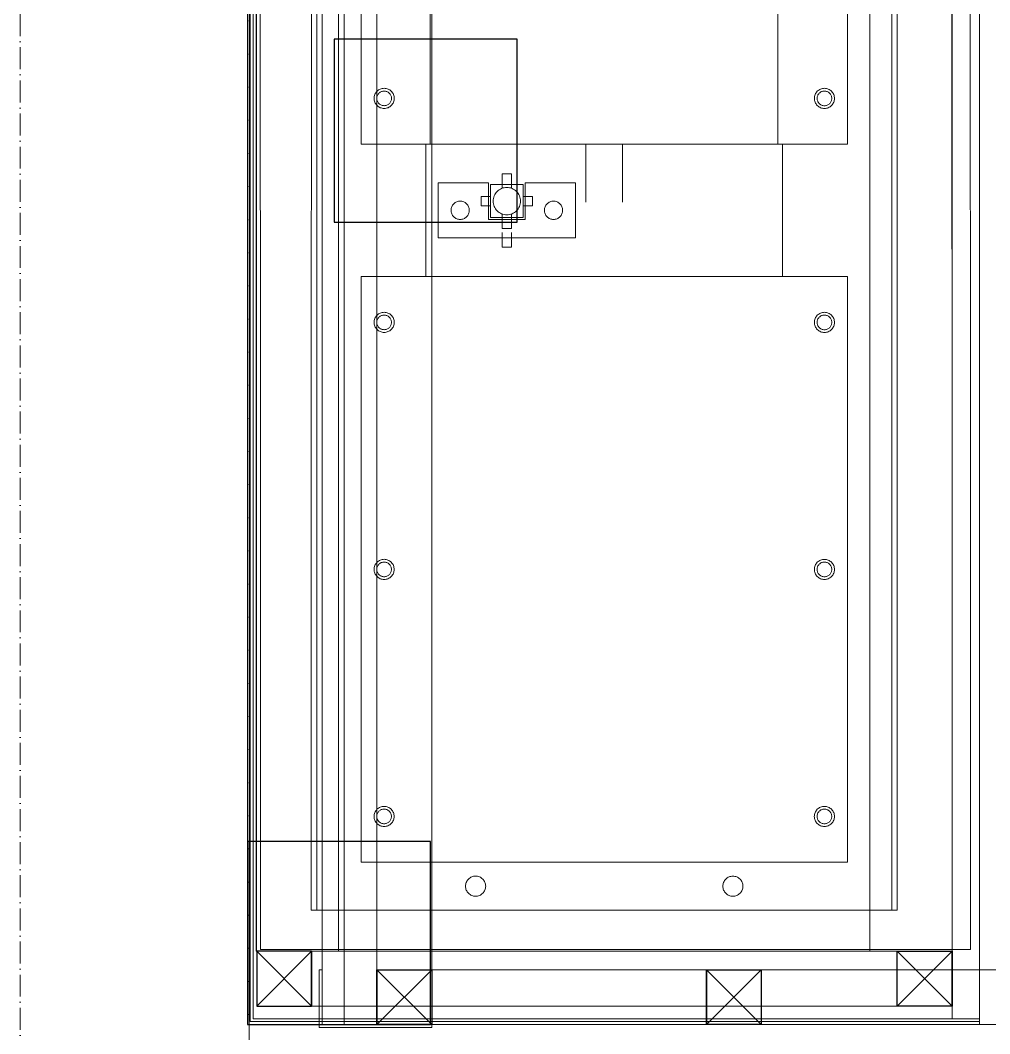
# Model space of a CAD drawing. Header units: millimetres. Extents: x -159872 to 386485, y -250577 to 158966.
# Drawn here: x 156429 to 156959, y 7620 to 8174 of the extents above; entities that cross this region are included whole.
import ezdxf

# ---------------------------------------------------------------- set-up
doc = ezdxf.new("R2010")
doc.units = ezdxf.units.MM
doc.linetypes.add('ACAD_ISO10W100', pattern=[18, 12, -3, 0, -3])
for name, color, linetype, lineweight in [('LDS-equipment-kitchen equipment', 3, 'Continuous', 13), ('LDS-struct-new-ceiling beams', 5, 'ACAD_ISO10W100', 9), ('Punch', 5, 'Continuous', 5), ('SYMBOLS ELECTRIC', 6, 'Continuous', 13), ('WS-Fabs', 252, 'Continuous', 13), ('WS-FRAME HIDDEN', 68, 'Continuous', 5)]:
    doc.layers.add(name, color=color, linetype=linetype, lineweight=lineweight)

# ---------------------------------------------------------------- blocks, each defined once
blk = doc.blocks.new('30 X 30 HIDDEN SECTION_3')
at = {"layer": 'WS-FRAME HIDDEN', "color": 7, "lineweight": 25}
blk.add_polyline3d([(0, -30, 0), (-30, -30, 0), (-30, 0, 0), (0, 0, 0), (0, -30, 0)], dxfattribs=at)
at = {"layer": 'WS-FRAME HIDDEN', "color": 7, "lineweight": 25, "transparency": 33554687}
for points in [[(-30, 0, 0), (0, -30, 0)], [(-30, -30, 0), (0, 0, 0)], [(-30, -30, 0), (0, -30, 0)]]:
    blk.add_polyline3d(points, dxfattribs=at)
blk = doc.blocks.new('Group-360')
at = {"layer": 'LDS-equipment-kitchen equipment'}
for points in [[(95880.24, 49972.54, 0), (95880.24, 44072.86, 0)], [(95950.22, 49962.54, 0), (95950.17, 44082.85, 0), (95932.17, 44082.85, 0), (95932.22, 49962.54, 0), (95950.22, 49962.54, 0)], [(95932.17, 44082.85, 0), (95932.22, 45978.93, 0), (95920.22, 45978.93, 0), (95920.17, 44082.85, 0), (95932.17, 44082.85, 0)], [(95950.16, 44897.96, 0), (95950.17, 44112.85, 0), (95980.17, 44112.85, 0), (95980.17, 44897.86, 0), (95950.16, 44897.96, 0)], [(95920.17, 44112.85, 0), (95920.17, 44082.85, 0), (95980.17, 44082.85, 0), (95980.17, 44081.35, 0), (95918.67, 44081.35, 0), (95918.67, 44112.85, 0), (95920.17, 44112.85, 0)], [(95980.17, 44082.85, 0), (95980.17, 44112.85, 0), (96745.2, 44112.85, 0), (96745.2, 44082.85, 0), (95980.17, 44082.85, 0)]]:
    blk.add_polyline3d(points, dxfattribs=at)
at = {"layer": 'LDS-equipment-kitchen equipment', "extrusion": (0, 0, -1), "xscale": -1, "rotation": 90.0000000053318}
for p in [(-95980.17, 44082.85), (-96160.17, 44082.85)]:
    blk.add_blockref('30 X 30 HIDDEN SECTION_3', p, dxfattribs=at)
blk = doc.blocks.new('Group-329')
at = {"layer": 'Punch', "color": 7, "linetype": 'Continuous', "lineweight": 5}
for points in [[(649.44, 365.99, 0), (-115.58, 366.03, 0), (-115.6, 45.83, 0), (649.42, 45.79, 0), (649.44, 365.99, 0)], [(649.44, 365.99, 0), (-115.58, 366.03, 0), (-115.58, 363.03, 0), (649.44, 362.99, 0), (649.44, 365.99, 0)], [(230.65, 73.01, 0), (-89.35, 73.03, 0), (-89.33, 338.83, 0), (230.67, 338.81, 0), (230.65, 73.01, 0)], [(303.07, 73.01, 0), (623.07, 72.99, 0), (623.08, 338.79, 0), (303.08, 338.81, 0), (303.07, 73.01, 0)], [(-64.33, 331.73, 0), (-64.87, 331.7, 0), (-65.4, 331.62, 0), (-65.93, 331.49, 0), (-66.44, 331.31, 0), (-66.92, 331.08, 0), (-67.39, 330.8, 0), (-67.82, 330.48, 0), (-68.22, 330.12, 0), (-68.58, 329.72, 0), (-68.9, 329.29, 0), (-69.18, 328.82, 0), (-69.41, 328.34, 0), (-69.59, 327.83, 0), (-69.73, 327.3, 0), (-69.8, 326.77, 0), (-69.83, 326.23, 0), (-69.8, 325.69, 0), (-69.73, 325.16, 0), (-69.59, 324.63, 0), (-69.41, 324.13, 0), (-69.18, 323.64, 0), (-68.9, 323.17, 0), (-68.58, 322.74, 0), (-68.22, 322.34, 0), (-67.82, 321.98, 0), (-67.39, 321.66, 0), (-66.92, 321.38, 0), (-66.44, 321.15, 0), (-65.93, 320.97, 0), (-65.4, 320.84, 0), (-64.87, 320.76, 0), (-64.33, 320.73, 0), (-63.79, 320.76, 0), (-63.26, 320.84, 0), (-62.73, 320.97, 0), (-62.23, 321.15, 0), (-61.74, 321.38, 0), (-61.28, 321.66, 0), (-60.84, 321.98, 0), (-60.44, 322.34, 0), (-60.08, 322.74, 0), (-59.76, 323.17, 0), (-59.48, 323.64, 0), (-59.25, 324.13, 0), (-59.07, 324.63, 0), (-58.94, 325.16, 0), (-58.86, 325.69, 0), (-58.83, 326.23, 0), (-58.86, 326.77, 0), (-58.94, 327.3, 0), (-59.07, 327.83, 0), (-59.25, 328.33, 0), (-59.48, 328.82, 0), (-59.76, 329.29, 0), (-60.08, 329.72, 0), (-60.44, 330.12, 0), (-60.84, 330.48, 0), (-61.28, 330.8, 0), (-61.74, 331.08, 0), (-62.23, 331.31, 0), (-62.73, 331.49, 0), (-63.26, 331.62, 0), (-63.79, 331.7, 0), (-64.33, 331.73, 0)], [(-64.33, 330.23, 0), (-64.72, 330.21, 0), (-65.11, 330.15, 0), (-65.49, 330.06, 0), (-65.86, 329.93, 0), (-66.22, 329.76, 0), (-66.55, 329.56, 0), (-66.87, 329.32, 0), (-67.16, 329.06, 0), (-67.42, 328.77, 0), (-67.66, 328.45, 0), (-67.86, 328.12, 0), (-68.03, 327.76, 0), (-68.16, 327.39, 0), (-68.25, 327.01, 0), (-68.31, 326.62, 0), (-68.33, 326.23, 0), (-68.31, 325.84, 0), (-68.25, 325.45, 0), (-68.16, 325.07, 0), (-68.03, 324.7, 0), (-67.86, 324.34, 0), (-67.66, 324.01, 0), (-67.42, 323.69, 0), (-67.16, 323.4, 0), (-66.87, 323.14, 0), (-66.55, 322.9, 0), (-66.22, 322.7, 0), (-65.86, 322.53, 0), (-65.49, 322.4, 0), (-65.11, 322.31, 0), (-64.72, 322.25, 0), (-64.33, 322.23, 0), (-63.94, 322.25, 0), (-63.55, 322.31, 0), (-63.17, 322.4, 0), (-62.8, 322.53, 0), (-62.45, 322.7, 0), (-62.11, 322.9, 0), (-61.79, 323.14, 0), (-61.5, 323.4, 0), (-61.24, 323.69, 0), (-61.01, 324.01, 0), (-60.8, 324.34, 0), (-60.64, 324.7, 0), (-60.5, 325.07, 0), (-60.41, 325.45, 0), (-60.35, 325.84, 0), (-60.33, 326.23, 0), (-60.35, 326.62, 0), (-60.41, 327.01, 0), (-60.5, 327.39, 0), (-60.64, 327.76, 0), (-60.8, 328.12, 0), (-61.01, 328.45, 0), (-61.24, 328.77, 0), (-61.5, 329.06, 0), (-61.79, 329.32, 0), (-62.11, 329.56, 0), (-62.45, 329.76, 0), (-62.8, 329.93, 0), (-63.17, 330.06, 0), (-63.55, 330.15, 0), (-63.94, 330.21, 0), (-64.33, 330.23, 0)], [(70.67, 331.72, 0), (70.13, 331.7, 0), (69.6, 331.62, 0), (69.07, 331.49, 0), (68.56, 331.3, 0), (68.08, 331.07, 0), (67.61, 330.8, 0), (67.18, 330.47, 0), (66.78, 330.11, 0), (66.42, 329.71, 0), (66.1, 329.28, 0), (65.82, 328.82, 0), (65.59, 328.33, 0), (65.41, 327.82, 0), (65.27, 327.3, 0), (65.2, 326.76, 0), (65.17, 326.22, 0), (65.2, 325.68, 0), (65.27, 325.15, 0), (65.41, 324.63, 0), (65.59, 324.12, 0), (65.82, 323.63, 0), (66.1, 323.17, 0), (66.42, 322.73, 0), (66.78, 322.33, 0), (67.18, 321.97, 0), (67.61, 321.65, 0), (68.08, 321.37, 0), (68.56, 321.14, 0), (69.07, 320.96, 0), (69.6, 320.83, 0), (70.13, 320.75, 0), (70.67, 320.72, 0), (71.21, 320.75, 0), (71.74, 320.83, 0), (72.27, 320.96, 0), (72.77, 321.14, 0), (73.26, 321.37, 0), (73.72, 321.65, 0), (74.16, 321.97, 0), (74.56, 322.33, 0), (74.92, 322.73, 0), (75.24, 323.17, 0), (75.52, 323.63, 0), (75.75, 324.12, 0), (75.93, 324.63, 0), (76.06, 325.15, 0), (76.14, 325.68, 0), (76.17, 326.22, 0), (76.14, 326.76, 0), (76.06, 327.29, 0), (75.93, 327.82, 0), (75.75, 328.33, 0), (75.52, 328.81, 0), (75.24, 329.28, 0), (74.92, 329.71, 0), (74.56, 330.11, 0), (74.16, 330.47, 0), (73.72, 330.8, 0), (73.26, 331.07, 0), (72.77, 331.3, 0), (72.27, 331.49, 0), (71.74, 331.62, 0), (71.21, 331.7, 0), (70.67, 331.72, 0)], [(70.67, 330.22, 0), (70.28, 330.2, 0), (69.89, 330.15, 0), (69.51, 330.05, 0), (69.14, 329.92, 0), (68.78, 329.75, 0), (68.45, 329.55, 0), (68.13, 329.31, 0), (67.84, 329.05, 0), (67.58, 328.76, 0), (67.34, 328.44, 0), (67.14, 328.11, 0), (66.97, 327.75, 0), (66.84, 327.38, 0), (66.75, 327, 0), (66.69, 326.61, 0), (66.67, 326.22, 0), (66.69, 325.83, 0), (66.75, 325.44, 0), (66.84, 325.06, 0), (66.97, 324.69, 0), (67.14, 324.34, 0), (67.34, 324, 0), (67.58, 323.68, 0), (67.84, 323.39, 0), (68.13, 323.13, 0), (68.45, 322.9, 0), (68.78, 322.69, 0), (69.14, 322.53, 0), (69.51, 322.39, 0), (69.89, 322.3, 0), (70.28, 322.24, 0), (70.67, 322.22, 0), (71.06, 322.24, 0), (71.45, 322.3, 0), (71.83, 322.39, 0), (72.2, 322.53, 0), (72.55, 322.69, 0), (72.89, 322.9, 0), (73.21, 323.13, 0), (73.5, 323.39, 0), (73.76, 323.68, 0), (73.99, 324, 0), (74.2, 324.34, 0), (74.36, 324.69, 0), (74.5, 325.06, 0), (74.59, 325.44, 0), (74.65, 325.83, 0), (74.67, 326.22, 0), (74.65, 326.61, 0), (74.59, 327, 0), (74.5, 327.38, 0), (74.36, 327.75, 0), (74.2, 328.11, 0), (73.99, 328.44, 0), (73.76, 328.76, 0), (73.5, 329.05, 0), (73.21, 329.31, 0), (72.89, 329.55, 0), (72.55, 329.75, 0), (72.2, 329.92, 0), (71.83, 330.05, 0), (71.45, 330.15, 0), (71.06, 330.2, 0), (70.67, 330.22, 0)], [(205.67, 331.71, 0), (205.13, 331.69, 0), (204.6, 331.61, 0), (204.07, 331.48, 0), (203.56, 331.3, 0), (203.08, 331.06, 0), (202.61, 330.79, 0), (202.18, 330.47, 0), (201.78, 330.1, 0), (201.42, 329.7, 0), (201.1, 329.27, 0), (200.82, 328.81, 0), (200.59, 328.32, 0), (200.41, 327.81, 0), (200.27, 327.29, 0), (200.2, 326.75, 0), (200.17, 326.21, 0), (200.2, 325.68, 0), (200.27, 325.14, 0), (200.41, 324.62, 0), (200.59, 324.11, 0), (200.82, 323.62, 0), (201.1, 323.16, 0), (201.42, 322.73, 0), (201.78, 322.33, 0), (202.18, 321.96, 0), (202.61, 321.64, 0), (203.08, 321.36, 0), (203.56, 321.13, 0), (204.07, 320.95, 0), (204.6, 320.82, 0), (205.13, 320.74, 0), (205.67, 320.71, 0), (206.21, 320.74, 0), (206.74, 320.82, 0), (207.27, 320.95, 0), (207.77, 321.13, 0), (208.26, 321.36, 0), (208.72, 321.64, 0), (209.16, 321.96, 0), (209.56, 322.32, 0), (209.92, 322.72, 0), (210.24, 323.16, 0), (210.52, 323.62, 0), (210.75, 324.11, 0), (210.93, 324.62, 0), (211.06, 325.14, 0), (211.14, 325.67, 0), (211.17, 326.21, 0), (211.14, 326.75, 0), (211.06, 327.29, 0), (210.93, 327.81, 0), (210.75, 328.32, 0), (210.52, 328.81, 0), (210.24, 329.27, 0), (209.92, 329.7, 0), (209.56, 330.1, 0), (209.16, 330.47, 0), (208.72, 330.79, 0), (208.26, 331.06, 0), (207.77, 331.3, 0), (207.27, 331.48, 0), (206.74, 331.61, 0), (206.21, 331.69, 0), (205.67, 331.71, 0)], [(205.67, 330.21, 0), (205.28, 330.19, 0), (204.89, 330.14, 0), (204.51, 330.04, 0), (204.14, 329.91, 0), (203.78, 329.74, 0), (203.45, 329.54, 0), (203.13, 329.31, 0), (202.84, 329.04, 0), (202.58, 328.75, 0), (202.34, 328.44, 0), (202.14, 328.1, 0), (201.97, 327.75, 0), (201.84, 327.38, 0), (201.75, 326.99, 0), (201.69, 326.61, 0), (201.67, 326.21, 0), (201.69, 325.82, 0), (201.75, 325.43, 0), (201.84, 325.05, 0), (201.97, 324.68, 0), (202.14, 324.33, 0), (202.34, 323.99, 0), (202.58, 323.68, 0), (202.84, 323.39, 0), (203.13, 323.12, 0), (203.45, 322.89, 0), (203.78, 322.69, 0), (204.14, 322.52, 0), (204.51, 322.39, 0), (204.89, 322.29, 0), (205.28, 322.23, 0), (205.67, 322.21, 0), (206.06, 322.23, 0), (206.45, 322.29, 0), (206.83, 322.39, 0), (207.2, 322.52, 0), (207.55, 322.69, 0), (207.89, 322.89, 0), (208.21, 323.12, 0), (208.5, 323.39, 0), (208.76, 323.68, 0), (208.99, 323.99, 0), (209.2, 324.33, 0), (209.36, 324.68, 0), (209.5, 325.05, 0), (209.59, 325.43, 0), (209.65, 325.82, 0), (209.67, 326.21, 0), (209.65, 326.61, 0), (209.59, 326.99, 0), (209.5, 327.38, 0), (209.36, 327.74, 0), (209.2, 328.1, 0), (208.99, 328.44, 0), (208.76, 328.75, 0), (208.5, 329.04, 0), (208.21, 329.31, 0), (207.89, 329.54, 0), (207.55, 329.74, 0), (207.2, 329.91, 0), (206.83, 330.04, 0), (206.45, 330.14, 0), (206.06, 330.19, 0), (205.67, 330.21, 0)], [(328.08, 331.71, 0), (327.54, 331.68, 0), (327.01, 331.6, 0), (326.49, 331.47, 0), (325.98, 331.29, 0), (325.49, 331.06, 0), (325.03, 330.78, 0), (324.59, 330.46, 0), (324.19, 330.1, 0), (323.83, 329.7, 0), (323.51, 329.26, 0), (323.23, 328.8, 0), (323, 328.31, 0), (322.82, 327.8, 0), (322.69, 327.28, 0), (322.61, 326.75, 0), (322.58, 326.21, 0), (322.61, 325.67, 0), (322.69, 325.13, 0), (322.82, 324.61, 0), (323, 324.1, 0), (323.23, 323.61, 0), (323.51, 323.15, 0), (323.83, 322.72, 0), (324.19, 322.32, 0), (324.59, 321.96, 0), (325.03, 321.63, 0), (325.49, 321.36, 0), (325.98, 321.13, 0), (326.49, 320.94, 0), (327.01, 320.81, 0), (327.54, 320.73, 0), (328.08, 320.71, 0), (328.62, 320.73, 0), (329.16, 320.81, 0), (329.68, 320.94, 0), (330.19, 321.13, 0), (330.68, 321.36, 0), (331.14, 321.63, 0), (331.57, 321.96, 0), (331.97, 322.32, 0), (332.33, 322.72, 0), (332.66, 323.15, 0), (332.93, 323.61, 0), (333.16, 324.1, 0), (333.35, 324.61, 0), (333.48, 325.13, 0), (333.56, 325.67, 0), (333.58, 326.21, 0), (333.56, 326.75, 0), (333.48, 327.28, 0), (333.35, 327.8, 0), (333.16, 328.31, 0), (332.93, 328.8, 0), (332.66, 329.26, 0), (332.33, 329.7, 0), (331.97, 330.1, 0), (331.57, 330.46, 0), (331.14, 330.78, 0), (330.68, 331.06, 0), (330.19, 331.29, 0), (329.68, 331.47, 0), (329.16, 331.6, 0), (328.62, 331.68, 0), (328.08, 331.71, 0)], [(328.08, 330.21, 0), (327.69, 330.19, 0), (327.3, 330.13, 0), (326.92, 330.03, 0), (326.55, 329.9, 0), (326.2, 329.73, 0), (325.86, 329.53, 0), (325.55, 329.3, 0), (325.25, 329.04, 0), (324.99, 328.74, 0), (324.76, 328.43, 0), (324.56, 328.09, 0), (324.39, 327.74, 0), (324.26, 327.37, 0), (324.16, 326.99, 0), (324.1, 326.6, 0), (324.08, 326.21, 0), (324.1, 325.82, 0), (324.16, 325.43, 0), (324.25, 325.05, 0), (324.39, 324.68, 0), (324.56, 324.32, 0), (324.76, 323.98, 0), (324.99, 323.67, 0), (325.25, 323.38, 0), (325.55, 323.12, 0), (325.86, 322.88, 0), (326.2, 322.68, 0), (326.55, 322.51, 0), (326.92, 322.38, 0), (327.3, 322.28, 0), (327.69, 322.23, 0), (328.08, 322.21, 0), (328.47, 322.23, 0), (328.86, 322.28, 0), (329.24, 322.38, 0), (329.61, 322.51, 0), (329.97, 322.68, 0), (330.3, 322.88, 0), (330.62, 323.11, 0), (330.91, 323.38, 0), (331.17, 323.67, 0), (331.41, 323.98, 0), (331.61, 324.32, 0), (331.78, 324.68, 0), (331.91, 325.05, 0), (332.01, 325.43, 0), (332.06, 325.81, 0), (332.08, 326.21, 0), (332.06, 326.6, 0), (332.01, 326.99, 0), (331.91, 327.37, 0), (331.78, 327.74, 0), (331.61, 328.09, 0), (331.41, 328.43, 0), (331.18, 328.74, 0), (330.91, 329.04, 0), (330.62, 329.3, 0), (330.31, 329.53, 0), (329.97, 329.73, 0), (329.61, 329.9, 0), (329.24, 330.03, 0), (328.86, 330.13, 0), (328.48, 330.19, 0), (328.08, 330.21, 0)], [(230.66, 303.52, 0), (303.07, 303.52, 0), (303.08, 108.5, 0), (230.67, 108.5, 0), (230.66, 303.52, 0)], [(-102.46, 281.73, 0), (-103, 281.71, 0), (-103.53, 281.63, 0), (-104.06, 281.5, 0), (-104.57, 281.31, 0), (-105.05, 281.08, 0), (-105.52, 280.81, 0), (-105.95, 280.48, 0), (-106.35, 280.12, 0), (-106.71, 279.72, 0), (-107.03, 279.29, 0), (-107.31, 278.83, 0), (-107.54, 278.34, 0), (-107.72, 277.83, 0), (-107.86, 277.31, 0), (-107.94, 276.77, 0), (-107.96, 276.23, 0), (-107.94, 275.69, 0), (-107.86, 275.16, 0), (-107.73, 274.64, 0), (-107.54, 274.13, 0), (-107.31, 273.64, 0), (-107.04, 273.18, 0), (-106.71, 272.74, 0), (-106.35, 272.34, 0), (-105.95, 271.98, 0), (-105.52, 271.66, 0), (-105.05, 271.38, 0), (-104.57, 271.15, 0), (-104.06, 270.97, 0), (-103.54, 270.84, 0), (-103, 270.76, 0), (-102.46, 270.73, 0), (-101.92, 270.76, 0), (-101.39, 270.84, 0), (-100.87, 270.97, 0), (-100.36, 271.15, 0), (-99.87, 271.38, 0), (-99.41, 271.66, 0), (-98.97, 271.98, 0), (-98.57, 272.34, 0), (-98.21, 272.74, 0), (-97.89, 273.18, 0), (-97.61, 273.64, 0), (-97.38, 274.13, 0), (-97.2, 274.64, 0), (-97.07, 275.16, 0), (-96.99, 275.69, 0), (-96.96, 276.23, 0), (-96.99, 276.77, 0), (-97.07, 277.31, 0), (-97.2, 277.83, 0), (-97.38, 278.34, 0), (-97.61, 278.82, 0), (-97.89, 279.29, 0), (-98.21, 279.72, 0), (-98.57, 280.12, 0), (-98.97, 280.48, 0), (-99.41, 280.81, 0), (-99.87, 281.08, 0), (-100.36, 281.31, 0), (-100.87, 281.5, 0), (-101.39, 281.63, 0), (-101.92, 281.71, 0), (-102.46, 281.73, 0)], [(-102.47, 141.13, 0), (-103.01, 141.11, 0), (-103.54, 141.03, 0), (-104.07, 140.9, 0), (-104.57, 140.71, 0), (-105.06, 140.48, 0), (-105.53, 140.21, 0), (-105.96, 139.88, 0), (-106.36, 139.52, 0), (-106.72, 139.12, 0), (-107.04, 138.69, 0), (-107.32, 138.23, 0), (-107.55, 137.74, 0), (-107.73, 137.23, 0), (-107.86, 136.71, 0), (-107.94, 136.17, 0), (-107.97, 135.63, 0), (-107.94, 135.09, 0), (-107.86, 134.56, 0), (-107.73, 134.04, 0), (-107.55, 133.53, 0), (-107.32, 133.04, 0), (-107.04, 132.58, 0), (-106.72, 132.14, 0), (-106.36, 131.74, 0), (-105.96, 131.38, 0), (-105.53, 131.06, 0), (-105.06, 130.78, 0), (-104.58, 130.55, 0), (-104.07, 130.37, 0), (-103.54, 130.24, 0), (-103.01, 130.16, 0), (-102.47, 130.13, 0), (-101.93, 130.16, 0), (-101.4, 130.24, 0), (-100.87, 130.37, 0), (-100.37, 130.55, 0), (-99.88, 130.78, 0), (-99.41, 131.06, 0), (-98.98, 131.38, 0), (-98.58, 131.74, 0), (-98.22, 132.14, 0), (-97.9, 132.58, 0), (-97.62, 133.04, 0), (-97.39, 133.53, 0), (-97.21, 134.04, 0), (-97.08, 134.56, 0), (-97, 135.09, 0), (-96.97, 135.63, 0), (-97, 136.17, 0), (-97.08, 136.71, 0), (-97.21, 137.23, 0), (-97.39, 137.74, 0), (-97.62, 138.22, 0), (-97.9, 138.69, 0), (-98.22, 139.12, 0), (-98.58, 139.52, 0), (-98.98, 139.88, 0), (-99.41, 140.21, 0), (-99.88, 140.48, 0), (-100.37, 140.71, 0), (-100.87, 140.9, 0), (-101.4, 141.03, 0), (-101.93, 141.11, 0), (-102.47, 141.13, 0)], [(-64.34, 91.13, 0), (-64.88, 91.1, 0), (-65.42, 91.02, 0), (-65.94, 90.89, 0), (-66.45, 90.71, 0), (-66.94, 90.48, 0), (-67.4, 90.2, 0), (-67.83, 89.88, 0), (-68.23, 89.52, 0), (-68.6, 89.12, 0), (-68.92, 88.69, 0), (-69.2, 88.22, 0), (-69.43, 87.74, 0), (-69.61, 87.23, 0), (-69.74, 86.7, 0), (-69.82, 86.17, 0), (-69.85, 85.63, 0), (-69.82, 85.09, 0), (-69.74, 84.56, 0), (-69.61, 84.03, 0), (-69.43, 83.53, 0), (-69.2, 83.04, 0), (-68.92, 82.57, 0), (-68.6, 82.14, 0), (-68.23, 81.74, 0), (-67.83, 81.38, 0), (-67.4, 81.06, 0), (-66.94, 80.78, 0), (-66.45, 80.55, 0), (-65.94, 80.37, 0), (-65.42, 80.24, 0), (-64.88, 80.16, 0), (-64.35, 80.13, 0), (-63.81, 80.16, 0), (-63.27, 80.24, 0), (-62.75, 80.37, 0), (-62.24, 80.55, 0), (-61.75, 80.78, 0), (-61.29, 81.06, 0), (-60.86, 81.38, 0), (-60.46, 81.74, 0), (-60.09, 82.14, 0), (-59.77, 82.57, 0), (-59.49, 83.04, 0), (-59.26, 83.53, 0), (-59.08, 84.03, 0), (-58.95, 84.56, 0), (-58.87, 85.09, 0), (-58.85, 85.63, 0), (-58.87, 86.17, 0), (-58.95, 86.7, 0), (-59.08, 87.23, 0), (-59.26, 87.73, 0), (-59.49, 88.22, 0), (-59.77, 88.69, 0), (-60.09, 89.12, 0), (-60.46, 89.52, 0), (-60.86, 89.88, 0), (-61.29, 90.2, 0), (-61.75, 90.48, 0), (-62.24, 90.71, 0), (-62.75, 90.89, 0), (-63.27, 91.02, 0), (-63.81, 91.1, 0), (-64.34, 91.13, 0)], [(-64.34, 89.63, 0), (-64.74, 89.61, 0), (-65.13, 89.55, 0), (-65.51, 89.46, 0), (-65.88, 89.33, 0), (-66.23, 89.16, 0), (-66.57, 88.96, 0), (-66.88, 88.72, 0), (-67.17, 88.46, 0), (-67.44, 88.17, 0), (-67.67, 87.85, 0), (-67.87, 87.52, 0), (-68.04, 87.16, 0), (-68.17, 86.79, 0), (-68.27, 86.41, 0), (-68.33, 86.02, 0), (-68.35, 85.63, 0), (-68.33, 85.24, 0), (-68.27, 84.85, 0), (-68.17, 84.47, 0), (-68.04, 84.1, 0), (-67.87, 83.74, 0), (-67.67, 83.41, 0), (-67.44, 83.09, 0), (-67.17, 82.8, 0), (-66.88, 82.54, 0), (-66.57, 82.3, 0), (-66.23, 82.1, 0), (-65.88, 81.93, 0), (-65.51, 81.8, 0), (-65.13, 81.71, 0), (-64.74, 81.65, 0), (-64.35, 81.63, 0), (-63.95, 81.65, 0), (-63.57, 81.71, 0), (-63.18, 81.8, 0), (-62.81, 81.93, 0), (-62.46, 82.1, 0), (-62.12, 82.3, 0), (-61.81, 82.54, 0), (-61.52, 82.8, 0), (-61.25, 83.09, 0), (-61.02, 83.41, 0), (-60.82, 83.74, 0), (-60.65, 84.1, 0), (-60.52, 84.47, 0), (-60.42, 84.85, 0), (-60.36, 85.24, 0), (-60.35, 85.63, 0), (-60.36, 86.02, 0), (-60.42, 86.41, 0), (-60.52, 86.79, 0), (-60.65, 87.16, 0), (-60.82, 87.52, 0), (-61.02, 87.85, 0), (-61.25, 88.17, 0), (-61.52, 88.46, 0), (-61.81, 88.72, 0), (-62.12, 88.96, 0), (-62.46, 89.16, 0), (-62.81, 89.33, 0), (-63.18, 89.46, 0), (-63.56, 89.55, 0), (-63.95, 89.61, 0), (-64.34, 89.63, 0)], [(70.66, 91.12, 0), (70.12, 91.1, 0), (69.58, 91.02, 0), (69.06, 90.89, 0), (68.55, 90.7, 0), (68.06, 90.47, 0), (67.6, 90.2, 0), (67.17, 89.87, 0), (66.77, 89.51, 0), (66.4, 89.11, 0), (66.08, 88.68, 0), (65.8, 88.22, 0), (65.57, 87.73, 0), (65.39, 87.22, 0), (65.26, 86.7, 0), (65.18, 86.16, 0), (65.15, 85.62, 0), (65.18, 85.08, 0), (65.26, 84.55, 0), (65.39, 84.03, 0), (65.57, 83.52, 0), (65.8, 83.03, 0), (66.08, 82.57, 0), (66.4, 82.13, 0), (66.77, 81.73, 0), (67.17, 81.37, 0), (67.6, 81.05, 0), (68.06, 80.77, 0), (68.55, 80.54, 0), (69.06, 80.36, 0), (69.58, 80.23, 0), (70.12, 80.15, 0), (70.65, 80.12, 0), (71.19, 80.15, 0), (71.73, 80.23, 0), (72.25, 80.36, 0), (72.76, 80.54, 0), (73.25, 80.77, 0), (73.71, 81.05, 0), (74.14, 81.37, 0), (74.54, 81.73, 0), (74.91, 82.13, 0), (75.23, 82.57, 0), (75.51, 83.03, 0), (75.74, 83.52, 0), (75.92, 84.03, 0), (76.05, 84.55, 0), (76.13, 85.08, 0), (76.15, 85.62, 0), (76.13, 86.16, 0), (76.05, 86.7, 0), (75.92, 87.22, 0), (75.74, 87.73, 0), (75.51, 88.21, 0), (75.23, 88.68, 0), (74.91, 89.11, 0), (74.54, 89.51, 0), (74.14, 89.87, 0), (73.71, 90.2, 0), (73.25, 90.47, 0), (72.76, 90.7, 0), (72.25, 90.89, 0), (71.73, 91.02, 0), (71.19, 91.1, 0), (70.66, 91.12, 0)], [(70.66, 89.62, 0), (70.26, 89.6, 0), (69.87, 89.55, 0), (69.49, 89.45, 0), (69.12, 89.32, 0), (68.77, 89.15, 0), (68.43, 88.95, 0), (68.12, 88.71, 0), (67.83, 88.45, 0), (67.56, 88.16, 0), (67.33, 87.84, 0), (67.13, 87.51, 0), (66.96, 87.15, 0), (66.83, 86.78, 0), (66.73, 86.4, 0), (66.67, 86.01, 0), (66.65, 85.62, 0), (66.67, 85.23, 0), (66.73, 84.84, 0), (66.83, 84.46, 0), (66.96, 84.09, 0), (67.13, 83.74, 0), (67.33, 83.4, 0), (67.56, 83.09, 0), (67.83, 82.79, 0), (68.12, 82.53, 0), (68.43, 82.3, 0), (68.77, 82.09, 0), (69.12, 81.93, 0), (69.49, 81.79, 0), (69.87, 81.7, 0), (70.26, 81.64, 0), (70.65, 81.62, 0), (71.05, 81.64, 0), (71.43, 81.7, 0), (71.82, 81.79, 0), (72.19, 81.93, 0), (72.54, 82.09, 0), (72.88, 82.3, 0), (73.19, 82.53, 0), (73.48, 82.79, 0), (73.75, 83.08, 0), (73.98, 83.4, 0), (74.18, 83.74, 0), (74.35, 84.09, 0), (74.48, 84.46, 0), (74.58, 84.84, 0), (74.64, 85.23, 0), (74.65, 85.62, 0), (74.64, 86.01, 0), (74.58, 86.4, 0), (74.48, 86.78, 0), (74.35, 87.15, 0), (74.18, 87.51, 0), (73.98, 87.84, 0), (73.75, 88.16, 0), (73.48, 88.45, 0), (73.19, 88.71, 0), (72.88, 88.95, 0), (72.54, 89.15, 0), (72.19, 89.32, 0), (71.82, 89.45, 0), (71.44, 89.55, 0), (71.05, 89.6, 0), (70.66, 89.62, 0)], [(205.66, 91.11, 0), (205.12, 91.09, 0), (204.58, 91.01, 0), (204.06, 90.88, 0), (203.55, 90.7, 0), (203.06, 90.47, 0), (202.6, 90.19, 0), (202.17, 89.87, 0), (201.77, 89.5, 0), (201.4, 89.1, 0), (201.08, 88.67, 0), (200.8, 88.21, 0), (200.57, 87.72, 0), (200.39, 87.21, 0), (200.26, 86.69, 0), (200.18, 86.15, 0), (200.15, 85.61, 0), (200.18, 85.08, 0), (200.26, 84.54, 0), (200.39, 84.02, 0), (200.57, 83.51, 0), (200.8, 83.02, 0), (201.08, 82.56, 0), (201.4, 82.13, 0), (201.77, 81.73, 0), (202.17, 81.36, 0), (202.6, 81.04, 0), (203.06, 80.76, 0), (203.55, 80.53, 0), (204.06, 80.35, 0), (204.58, 80.22, 0), (205.12, 80.14, 0), (205.65, 80.11, 0), (206.19, 80.14, 0), (206.73, 80.22, 0), (207.25, 80.35, 0), (207.76, 80.53, 0), (208.25, 80.76, 0), (208.71, 81.04, 0), (209.14, 81.36, 0), (209.54, 81.73, 0), (209.91, 82.13, 0), (210.23, 82.56, 0), (210.51, 83.02, 0), (210.74, 83.51, 0), (210.92, 84.02, 0), (211.05, 84.54, 0), (211.13, 85.08, 0), (211.15, 85.61, 0), (211.13, 86.15, 0), (211.05, 86.69, 0), (210.92, 87.21, 0), (210.74, 87.72, 0), (210.51, 88.21, 0), (210.23, 88.67, 0), (209.91, 89.1, 0), (209.54, 89.5, 0), (209.14, 89.87, 0), (208.71, 90.19, 0), (208.25, 90.46, 0), (207.76, 90.7, 0), (207.25, 90.88, 0), (206.73, 91.01, 0), (206.19, 91.09, 0), (205.66, 91.11, 0)], [(205.66, 89.61, 0), (205.26, 89.6, 0), (204.87, 89.54, 0), (204.49, 89.44, 0), (204.12, 89.31, 0), (203.77, 89.14, 0), (203.43, 88.94, 0), (203.12, 88.71, 0), (202.83, 88.44, 0), (202.56, 88.15, 0), (202.33, 87.84, 0), (202.13, 87.5, 0), (201.96, 87.15, 0), (201.83, 86.78, 0), (201.73, 86.4, 0), (201.67, 86.01, 0), (201.65, 85.61, 0), (201.67, 85.22, 0), (201.73, 84.83, 0), (201.83, 84.45, 0), (201.96, 84.08, 0), (202.13, 83.73, 0), (202.33, 83.39, 0), (202.56, 83.08, 0), (202.83, 82.79, 0), (203.12, 82.52, 0), (203.43, 82.29, 0), (203.77, 82.09, 0), (204.12, 81.92, 0), (204.49, 81.79, 0), (204.87, 81.69, 0), (205.26, 81.63, 0), (205.65, 81.61, 0), (206.05, 81.63, 0), (206.43, 81.69, 0), (206.82, 81.79, 0), (207.19, 81.92, 0), (207.54, 82.09, 0), (207.88, 82.29, 0), (208.19, 82.52, 0), (208.48, 82.79, 0), (208.75, 83.08, 0), (208.98, 83.39, 0), (209.18, 83.73, 0), (209.35, 84.08, 0), (209.48, 84.45, 0), (209.58, 84.83, 0), (209.64, 85.22, 0), (209.65, 85.61, 0), (209.64, 86.01, 0), (209.58, 86.39, 0), (209.48, 86.78, 0), (209.35, 87.14, 0), (209.18, 87.5, 0), (208.98, 87.84, 0), (208.75, 88.15, 0), (208.48, 88.44, 0), (208.19, 88.71, 0), (207.88, 88.94, 0), (207.54, 89.14, 0), (207.19, 89.31, 0), (206.82, 89.44, 0), (206.44, 89.54, 0), (206.05, 89.6, 0), (205.66, 89.61, 0)], [(328.07, 91.11, 0), (327.53, 91.08, 0), (327, 91, 0), (326.47, 90.87, 0), (325.96, 90.69, 0), (325.48, 90.46, 0), (325.01, 90.18, 0), (324.58, 89.86, 0), (324.18, 89.5, 0), (323.82, 89.1, 0), (323.5, 88.66, 0), (323.22, 88.2, 0), (322.99, 87.71, 0), (322.81, 87.2, 0), (322.67, 86.68, 0), (322.6, 86.15, 0), (322.57, 85.61, 0), (322.6, 85.07, 0), (322.67, 84.53, 0), (322.81, 84.01, 0), (322.99, 83.5, 0), (323.22, 83.01, 0), (323.5, 82.55, 0), (323.82, 82.12, 0), (324.18, 81.72, 0), (324.58, 81.36, 0), (325.01, 81.03, 0), (325.48, 80.76, 0), (325.96, 80.53, 0), (326.47, 80.34, 0), (327, 80.21, 0), (327.53, 80.13, 0), (328.07, 80.11, 0), (328.61, 80.13, 0), (329.14, 80.21, 0), (329.66, 80.34, 0), (330.17, 80.53, 0), (330.66, 80.76, 0), (331.12, 81.03, 0), (331.56, 81.36, 0), (331.96, 81.72, 0), (332.32, 82.12, 0), (332.64, 82.55, 0), (332.92, 83.01, 0), (333.15, 83.5, 0), (333.33, 84.01, 0), (333.46, 84.53, 0), (333.54, 85.07, 0), (333.57, 85.61, 0), (333.54, 86.15, 0), (333.46, 86.68, 0), (333.33, 87.2, 0), (333.15, 87.71, 0), (332.92, 88.2, 0), (332.64, 88.66, 0), (332.32, 89.1, 0), (331.96, 89.5, 0), (331.56, 89.86, 0), (331.12, 90.18, 0), (330.66, 90.46, 0), (330.17, 90.69, 0), (329.67, 90.87, 0), (329.14, 91, 0), (328.61, 91.08, 0), (328.07, 91.11, 0)], [(328.07, 89.61, 0), (327.68, 89.59, 0), (327.29, 89.53, 0), (326.91, 89.44, 0), (326.54, 89.3, 0), (326.18, 89.14, 0), (325.85, 88.93, 0), (325.53, 88.7, 0), (325.24, 88.44, 0), (324.98, 88.15, 0), (324.74, 87.83, 0), (324.54, 87.49, 0), (324.37, 87.14, 0), (324.24, 86.77, 0), (324.15, 86.39, 0), (324.09, 86, 0), (324.07, 85.61, 0), (324.09, 85.22, 0), (324.15, 84.83, 0), (324.24, 84.45, 0), (324.37, 84.08, 0), (324.54, 83.72, 0), (324.74, 83.39, 0), (324.98, 83.07, 0), (325.24, 82.78, 0), (325.53, 82.52, 0), (325.85, 82.28, 0), (326.18, 82.08, 0), (326.54, 81.91, 0), (326.91, 81.78, 0), (327.29, 81.68, 0), (327.68, 81.63, 0), (328.07, 81.61, 0), (328.46, 81.63, 0), (328.85, 81.68, 0), (329.23, 81.78, 0), (329.6, 81.91, 0), (329.95, 82.08, 0), (330.29, 82.28, 0), (330.61, 82.52, 0), (330.9, 82.78, 0), (331.16, 83.07, 0), (331.39, 83.38, 0), (331.6, 83.72, 0), (331.76, 84.08, 0), (331.9, 84.45, 0), (331.99, 84.83, 0), (332.05, 85.21, 0), (332.07, 85.61, 0), (332.05, 86, 0), (331.99, 86.39, 0), (331.9, 86.77, 0), (331.76, 87.14, 0), (331.6, 87.49, 0), (331.39, 87.83, 0), (331.16, 88.14, 0), (330.9, 88.44, 0), (330.61, 88.7, 0), (330.29, 88.93, 0), (329.95, 89.13, 0), (329.6, 89.3, 0), (329.23, 89.43, 0), (328.85, 89.53, 0), (328.46, 89.59, 0), (328.07, 89.61, 0)], [(649.42, 45.79, 0), (-115.6, 45.83, 0), (-115.6, 48.83, 0), (649.42, 48.79, 0), (649.42, 45.79, 0)]]:
    blk.add_polyline3d(points, dxfattribs=at)
at = {"layer": 'WS-Fabs', "color": 7, "linetype": 'Continuous', "lineweight": 5}
for points in [[(303.12, 111.03, 0), (623.12, 111.16, 0), (623.04, 301.16, 0), (303.04, 301.03, 0), (303.12, 111.03, 0)], [(266.93, 289.66, 0), (266.44, 289.63, 0), (265.95, 289.56, 0), (265.48, 289.44, 0), (265.02, 289.28, 0), (264.57, 289.07, 0), (264.15, 288.81, 0), (263.76, 288.52, 0), (263.39, 288.19, 0), (263.06, 287.83, 0), (262.77, 287.43, 0), (262.52, 287.01, 0), (262.31, 286.57, 0), (262.14, 286.11, 0), (262.03, 285.63, 0), (261.95, 285.15, 0), (261.93, 284.66, 0), (261.95, 284.17, 0), (262.03, 283.68, 0), (262.14, 283.2, 0), (262.31, 282.74, 0), (262.52, 282.3, 0), (262.77, 281.88, 0), (263.06, 281.48, 0), (263.39, 281.12, 0), (263.76, 280.79, 0), (264.15, 280.5, 0), (264.57, 280.25, 0), (265.02, 280.04, 0), (265.48, 279.87, 0), (265.95, 279.75, 0), (266.44, 279.68, 0), (266.93, 279.66, 0), (267.42, 279.68, 0), (267.9, 279.75, 0), (268.38, 279.87, 0), (268.84, 280.04, 0), (269.29, 280.25, 0), (269.71, 280.5, 0), (270.1, 280.79, 0), (270.46, 281.12, 0), (270.79, 281.48, 0), (271.09, 281.88, 0), (271.34, 282.3, 0), (271.55, 282.74, 0), (271.71, 283.2, 0), (271.83, 283.68, 0), (271.91, 284.17, 0), (271.93, 284.66, 0), (271.91, 285.15, 0), (271.83, 285.63, 0), (271.71, 286.11, 0), (271.55, 286.57, 0), (271.34, 287.01, 0), (271.09, 287.43, 0), (270.79, 287.83, 0), (270.47, 288.19, 0), (270.1, 288.52, 0), (269.71, 288.81, 0), (269.29, 289.06, 0), (268.84, 289.27, 0), (268.38, 289.44, 0), (267.91, 289.56, 0), (267.42, 289.63, 0), (266.93, 289.66, 0)], [(269.43, 268.16, 0), (274.43, 268.16, 0), (274.43, 273.16, 0), (269.43, 273.16, 0), (269.43, 268.16, 0)], [(280.93, 250.15, 0), (262.93, 250.16, 0), (262.93, 268.16, 0), (280.93, 268.15, 0), (280.93, 250.15, 0)], [(271.93, 266.66, 0), (271.19, 266.62, 0), (270.47, 266.51, 0), (269.75, 266.33, 0), (269.06, 266.08, 0), (268.39, 265.77, 0), (267.76, 265.39, 0), (267.17, 264.95, 0), (266.62, 264.46, 0), (266.13, 263.91, 0), (265.69, 263.32, 0), (265.31, 262.69, 0), (265, 262.03, 0), (264.75, 261.33, 0), (264.57, 260.62, 0), (264.46, 259.89, 0), (264.43, 259.16, 0), (264.46, 258.42, 0), (264.57, 257.69, 0), (264.75, 256.98, 0), (265, 256.29, 0), (265.31, 255.62, 0), (265.69, 254.99, 0), (266.13, 254.4, 0), (266.62, 253.85, 0), (267.17, 253.36, 0), (267.76, 252.92, 0), (268.39, 252.54, 0), (269.06, 252.23, 0), (269.75, 251.98, 0), (270.46, 251.8, 0), (271.19, 251.69, 0), (271.93, 251.66, 0), (272.66, 251.69, 0), (273.39, 251.8, 0), (274.1, 251.98, 0), (274.8, 252.23, 0), (275.46, 252.54, 0), (276.09, 252.92, 0), (276.69, 253.36, 0), (277.23, 253.85, 0), (277.73, 254.4, 0), (278.16, 254.99, 0), (278.54, 255.62, 0), (278.86, 256.28, 0), (279.1, 256.98, 0), (279.28, 257.69, 0), (279.39, 258.42, 0), (279.43, 259.15, 0), (279.39, 259.89, 0), (279.28, 260.62, 0), (279.1, 261.33, 0), (278.86, 262.02, 0), (278.54, 262.69, 0), (278.16, 263.32, 0), (277.73, 263.91, 0), (277.23, 264.46, 0), (276.69, 264.95, 0), (276.09, 265.39, 0), (275.46, 265.77, 0), (274.8, 266.08, 0), (274.11, 266.33, 0), (273.39, 266.51, 0), (272.66, 266.62, 0), (271.93, 266.66, 0)], [(254.75, 261.66, 0), (246.82, 261.66, 0), (246.82, 256.66, 0), (254.75, 256.66, 0)], [(264.86, 256.66, 0), (256.93, 256.66, 0), (256.93, 261.66, 0), (264.86, 261.66, 0)], [(279, 261.65, 0), (286.93, 261.65, 0), (286.93, 256.65, 0), (279, 256.65, 0)], [(269.43, 250.16, 0), (274.43, 250.16, 0), (274.43, 245.16, 0), (269.43, 245.16, 0), (269.43, 250.16, 0)], [(266.93, 238.66, 0), (266.44, 238.63, 0), (265.95, 238.56, 0), (265.48, 238.44, 0), (265.01, 238.28, 0), (264.57, 238.07, 0), (264.15, 237.81, 0), (263.75, 237.52, 0), (263.39, 237.19, 0), (263.06, 236.83, 0), (262.77, 236.43, 0), (262.52, 236.01, 0), (262.31, 235.57, 0), (262.14, 235.11, 0), (262.02, 234.63, 0), (261.95, 234.15, 0), (261.93, 233.66, 0), (261.95, 233.17, 0), (262.02, 232.68, 0), (262.14, 232.2, 0), (262.31, 231.74, 0), (262.52, 231.3, 0), (262.77, 230.88, 0), (263.06, 230.48, 0), (263.39, 230.12, 0), (263.75, 229.79, 0), (264.15, 229.5, 0), (264.57, 229.25, 0), (265.01, 229.04, 0), (265.47, 228.87, 0), (265.95, 228.75, 0), (266.44, 228.68, 0), (266.93, 228.66, 0), (267.42, 228.68, 0), (267.9, 228.75, 0), (268.38, 228.87, 0), (268.84, 229.04, 0), (269.28, 229.25, 0), (269.7, 229.5, 0), (270.1, 229.79, 0), (270.46, 230.12, 0), (270.79, 230.48, 0), (271.08, 230.88, 0), (271.34, 231.3, 0), (271.55, 231.74, 0), (271.71, 232.2, 0), (271.83, 232.68, 0), (271.9, 233.17, 0), (271.93, 233.66, 0), (271.9, 234.15, 0), (271.83, 234.63, 0), (271.71, 235.11, 0), (271.55, 235.57, 0), (271.34, 236.01, 0), (271.08, 236.43, 0), (270.79, 236.83, 0), (270.46, 237.19, 0), (270.1, 237.52, 0), (269.7, 237.81, 0), (269.28, 238.06, 0), (268.84, 238.27, 0), (268.38, 238.44, 0), (267.9, 238.56, 0), (267.42, 238.63, 0), (266.93, 238.66, 0)]]:
    blk.add_polyline3d(points, dxfattribs=at)
at = {"layer": 'WS-Fabs', "color": 7, "linetype": 'Continuous', "lineweight": 5, "transparency": 33554687}
for points in [[(281.93, 296.65, 0), (251.93, 296.66, 0)], [(251.93, 221.66, 0), (251.93, 296.66, 0)], [(281.93, 296.65, 0), (281.93, 269.15, 0)], [(261.93, 269.16, 0), (261.93, 249.16, 0)], [(281.93, 269.15, 0), (261.93, 269.16, 0)], [(251.82, 249.16, 0), (251.81, 221.66, 0)], [(281.93, 249.15, 0), (261.93, 249.16, 0)], [(281.93, 249.15, 0), (281.93, 221.65, 0)], [(281.93, 221.65, 0), (251.93, 221.66, 0)], [(303.08, 216.03, 0), (271.34, 216.01, 0)], [(303.08, 196.03, 0), (271.35, 196.01, 0)]]:
    blk.add_polyline3d(points, dxfattribs=at)
blk = doc.blocks.new('A$C7a11c87d')
at = {"layer": 'WS-Fabs', "color": 7, "lineweight": 5, "transparency": 33554687}
for points in [[(-177.98, 400.82, 0), (-178, 0.84, 0)], [(-177.98, 400.82, 0), (5701.67, 400.06, 0)], [(5700.16, 398.56, 0), (-176.48, 399.34, 0)], [(-174.98, 397.84, 0), (-175, 0.84, 0)], [(4913.68, 397.11, 0), (-174.98, 397.84, 0)], [(5701.49, 0, 0), (-178, 0.84, 0)]]:
    blk.add_polyline3d(points, dxfattribs=at)
at = {"layer": 'WS-Fabs', "color": 7, "linetype": 'Continuous', "lineweight": 5, "transparency": 33554687}
for points in [[(-176.48, 399.34, 0), (-176.5, 0.84, 0)], [(665.97, 15.99, 0), (-175, 15.84, 0)]]:
    blk.add_polyline3d(points, dxfattribs=at)
at = {"layer": 'WS-Fabs', "color": 7, "lineweight": 5}
for points in [[(671.99, 395.99, 0), (-138.03, 396.03, 0), (-138.06, 15.83, 0), (671.97, 15.79, 0), (671.99, 395.99, 0)], [(670.99, 393.99, 0), (-137.13, 393.83, 0), (-137.15, 5.83, 0), (670.97, 5.99, 0), (670.99, 393.99, 0)]]:
    blk.add_polyline3d(points, dxfattribs=at)
at = {"layer": 'WS-Fabs', "color": 7, "linetype": 'Continuous', "lineweight": 5}
for points in [[(-138.03, 396.23, 0), (671.99, 396.19, 0), (671.99, 351.19, 0), (-138.04, 351.23, 0), (-138.03, 396.23, 0)], [(-138.06, 15.83, 0), (671.97, 15.79, 0), (671.97, 60.79, 0), (-138.05, 60.83, 0), (-138.06, 15.83, 0)]]:
    blk.add_polyline3d(points, dxfattribs=at)
at = {"layer": 'WS-FRAME HIDDEN', "color": 7, "lineweight": 5}
blk.add_polyline3d([(-138.05, 45.83, 0), (-168.05, 45.84, 0), (-168.04, 365.84, 0), (-138.04, 365.83, 0), (-138.05, 45.83, 0)], dxfattribs=at)
at = {"layer": 'WS-Fabs', "color": 7}
blk.add_blockref('Group-329', (0, 0), dxfattribs=at)
at = {"layer": 'WS-FRAME HIDDEN', "color": 7, "extrusion": (0, 0, -1), "rotation": 0.003365612959873085}
blk.add_blockref('30 X 30 HIDDEN SECTION_3', (168.03, 395.84), dxfattribs=at)
at = {"layer": 'WS-FRAME HIDDEN', "color": 7, "rotation": 359.99663438704}
blk.add_blockref('30 X 30 HIDDEN SECTION_3', (-138.05, 45.83), dxfattribs=at)
blk = doc.blocks.new('ELECTRIC SERVICE (A1)')
at = {"layer": 'SYMBOLS ELECTRIC', "lineweight": 25}
blk.add_polyline3d([(-50, -50, 0), (50, -50, 0), (50, 50, 0), (-50, 50, 0), (-50, -50, 0)], dxfattribs=at)
blk = doc.blocks.new('Group-410')
at = {"layer": 'LDS-equipment-kitchen equipment'}
for name, p in [('Group-360', (0, 0)), ('ELECTRIC SERVICE (A1)', (95976.77, 44571.36))]:
    blk.add_blockref(name, p, dxfattribs=at)
for name, p, rotation in [('A$C7a11c87d', (96280.3, 44260.95), 89.9999999946682), ('ELECTRIC SERVICE (A1)', (95929.48, 44132.98), 90)]:
    blk.add_blockref(name, p, dxfattribs=dict(at, rotation=rotation))

msp = doc.modelspace()

# ---------------------------------------------------------------- linework, layer by layer
at = {"layer": 'LDS-struct-new-ceiling beams', "lineweight": 18}
for p, q in [((156428.75505, 7097.61711), (156428.75505, 13515.0229)), ((156553.75505, 7217.61711), (156553.75505, 13515.0229))]:
    msp.add_line(p, q, dxfattribs=at)

# ---------------------------------------------------------------- block references
at = {"layer": 'LDS-equipment-kitchen equipment', "color": 7}
msp.add_blockref('Group-410', (60673.51323, -36457.51522), dxfattribs=at)

doc.saveas('drawing.dxf')
